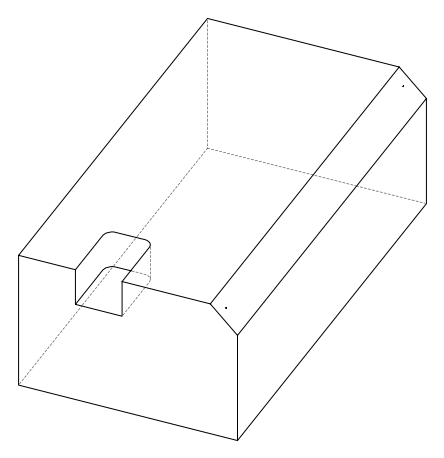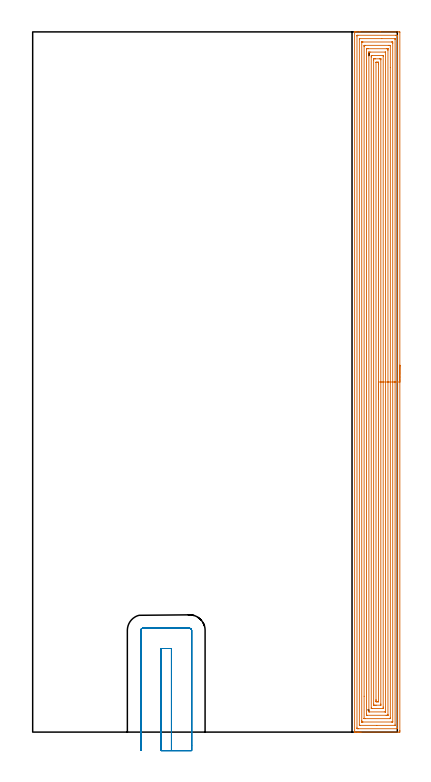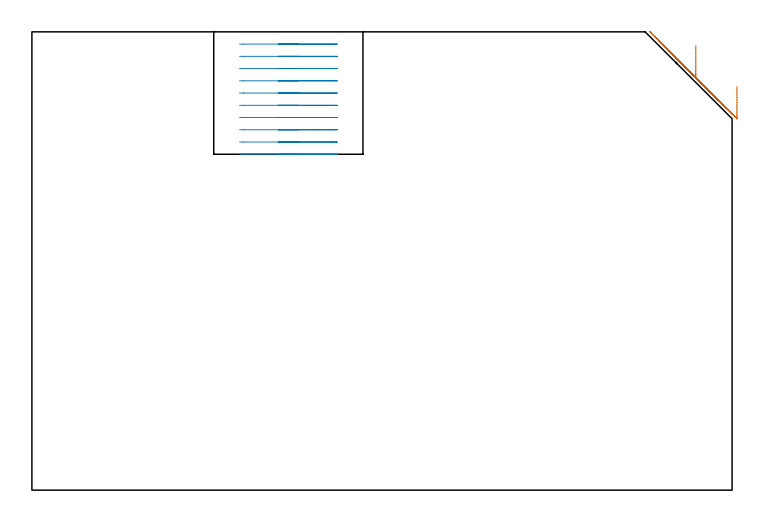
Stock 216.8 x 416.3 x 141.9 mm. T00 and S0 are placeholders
(PLAN: 2 operations, 1 tool changes, 40.7 min)
(1 AREA_MILL | FG_CHAMFER_SURFACE | UGT0205_001 | 33.66 min | 150602 mm3)
(2 MILL_SLOT | SLOT_PARTIAL_RECTANGULAR | NXT0201_012 | Follow Part, ap 4, ae 75% | 7.03 min | 120709 mm3)
(TOOL UGT0205_001 | Chamfer Mill 20 x 3 x 45 deg. | D20 FL50 Z2)
(TOOL NXT0201_012 | ENDMILL 16mm [2P460-1600-NA 1630] | D16 FL38 Z6)
(OP 1 AREA_MILL)
G17 G21 G94 G90
T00 M6
G54
G17 G0 G90 X218.3 Y218.15 S1061 M3
G43 Z151.9 H0
Z125.
G94 G1 Y218.112 Z124.128 F250.
Y217.998 Z123.264
Y217.809 Z122.412
Y217.547 Z121.58
Y217.213 Z120.774
Y216.81 Z120.
Y216.342 Z119.264
Y215.81 Z118.572
Y215.221 Z117.929
Y214.578 Z117.34
Y213.886 Z116.808
Y213.15 Z116.34
Y212.376 Z115.937
Y211.57 Z115.603
Y210.738 Z115.341
Y209.886 Z115.152
Y209.022 Z115.038
Y208.15 Z115.
Y0.94
X218.299 Y0.608 Z115.001
X218.294 Y0.054 Z115.004
X218.292 Y0.008 Z115.006
X217.742 Y0. Z115.556
X195.231 Z138.064
X194.626 Z138.669
X194.059 Z139.238
X193.736 Z139.56
X193.17 Z140.126
X192.847 Z140.448
X192.202 Z141.097
X191.805 Z141.494
X191.441 Z141.85
X191.402 Y0.009 Z141.888
X191.4 Y0.162 Z141.9
Y416.138
X191.403 Y416.291 Z141.888
X191.441 Y416.3 Z141.85
X191.805 Z141.494
X192.202 Z141.097
X192.847 Z140.448
X194.059 Z139.238
X194.626 Z138.669
X206.628 Z126.669
X217.742 Z115.556
X218.027 Y416.298 Z115.27
X218.292 Y416.29 Z115.006
X218.299 Y416.025 Z114.999
X218.3 Y208.15 Z115.
X216.886 Z116.414
X216.885 Y2.394 Z116.415
X216.884 Y2.362 Z116.416
X216.853 Y2.01 Z116.447
X216.354 Y2.001 Z116.946
X193.736 Y2. Z139.564
X193.238 Y2.001 Z140.062
X192.847 Y2.01 Z140.453
X192.816 Y2.394 Z140.484
X192.815 Y2.426 Z140.485
Y413.906
X192.816 Y413.938 Z140.484
X192.847 Y414.29 Z140.453
X193.346 Y414.299 Z139.954
X215.964 Y414.3 Z117.336
X216.462 Y414.299 Z116.838
X216.853 Y414.29 Z116.447
X216.884 Y413.906 Z116.416
X216.885 Y413.874 Z116.415
X216.886 Y208.15 Z116.414
X215.472 Z117.828
X215.471 Y4.179 Z117.829
X215.47 Y4.079 Z117.83
X215.468 Y4.03 Z117.832
X215.466 Y4.014 Z117.834
X215.43 Y4.01 Z117.87
X215.251 Y4.001 Z118.049
X204.584 Y4. Z128.716
X194.626 Z138.674
X194.447 Y4.002 Z138.853
X194.329 Y4.005 Z138.971
X194.24 Y4.01 Z139.06
X194.235 Y4.047 Z139.065
X194.232 Y4.179 Z139.068
X194.229 Y4.577 Z139.071
Y412.121
X194.23 Y412.221 Z139.07
X194.232 Y412.27 Z139.068
X194.234 Y412.286 Z139.066
X194.27 Y412.29 Z139.03
X194.449 Y412.299 Z138.851
X207.561 Y412.3 Z125.739
X215.074 Z118.226
X215.253 Y412.298 Z118.047
X215.371 Y412.295 Z117.929
X215.46 Y412.29 Z117.84
X215.465 Y412.253 Z117.835
X215.468 Y412.121 Z117.832
X215.471 Y411.723 Z117.829
X215.472 Y208.15 Z117.828
X214.057 Z119.243
Y6.093
X214.056 Y6.042 Z119.244
X214.053 Y6.015 Z119.247
X214.051 Y6.01 Z119.249
X214.042 Y6.007 Z119.258
X213.936 Y6.002 Z119.364
X213.723 Y6.001 Z119.577
X213.296 Y6. Z120.004
X196.368 Z136.932
X195.963 Y6.002 Z137.337
X195.761 Y6.006 Z137.539
X195.661 Y6.01 Z137.639
X195.649 Y6.016 Z137.651
X195.647 Y6.032 Z137.653
X195.645 Y6.069 Z137.655
X195.643 Y6.728 Z137.657
Y6.857
Y410.207
X195.644 Y410.258 Z137.656
X195.647 Y410.285 Z137.653
X195.65 Y410.29 Z137.65
X195.658 Y410.293 Z137.642
X195.764 Y410.298 Z137.536
X195.977 Y410.299 Z137.323
X196.404 Y410.3 Z136.896
X213.332 Z119.968
X213.737 Y410.298 Z119.563
X213.939 Y410.294 Z119.361
X214.039 Y410.29 Z119.261
X214.051 Y410.284 Z119.249
X214.053 Y410.268 Z119.247
X214.055 Y410.231 Z119.245
X214.057 Y409.572 Z119.243
Y409.443
Y208.15
X212.643 Z120.657
Y8.642
X212.642 Y8.406 Z120.658
X212.639 Y8.169 Z120.661
X212.636 Y8.02 Z120.664
X212.567 Y8.01 Z120.733
X212.407 Y8.005 Z120.893
X212.157 Y8.001 Z121.143
X197.932 Y8. Z135.368
X197.293 Y8.004 Z136.007
X197.08 Y8.008 Z136.22
X197.068 Y8.009 Z136.232
X197.064 Y8.038 Z136.236
X197.06 Y8.121 Z136.24
X197.058 Y8.247 Z136.242
X197.057 Y21.32 Z136.243
Y407.658
X197.058 Y407.894 Z136.242
X197.061 Y408.131 Z136.239
X197.064 Y408.28 Z136.236
X197.133 Y408.29 Z136.167
X197.293 Y408.295 Z136.007
X197.543 Y408.299 Z135.757
X211.768 Y408.3 Z121.532
X212.407 Y408.296 Z120.893
X212.62 Y408.292 Z120.68
X212.633 Y408.291 Z120.667
X212.636 Y408.262 Z120.664
X212.64 Y408.179 Z120.66
X212.642 Y408.053 Z120.658
X212.643 Y395.189 Z120.657
Y208.15
X211.229 Z122.071
X211.228 Y10.427 Z122.072
X211.226 Y10.126 Z122.074
X211.224 Y10.052 Z122.076
X211.222 Y10.021 Z122.078
X211.195 Y10.01 Z122.105
X211.051 Y10.004 Z122.249
X210.629 Y10.001 Z122.671
X210.166 Y10. Z123.134
X199.071 Y10.001 Z134.229
X198.604 Y10.003 Z134.696
X198.495 Y10.01 Z134.805
X198.478 Y10.017 Z134.822
X198.476 Y10.053 Z134.824
X198.473 Y10.135 Z134.827
X198.472 Y10.427 Z134.828
X198.471 Y11.03 Z134.829
X198.472 Y405.873 Z134.828
X198.474 Y406.174 Z134.826
X198.476 Y406.248 Z134.824
X198.478 Y406.279 Z134.822
X198.505 Y406.29 Z134.795
X198.649 Y406.296 Z134.651
X199.071 Y406.299 Z134.229
X199.534 Y406.3 Z133.766
X210.629 Y406.299 Z122.671
X211.096 Y406.297 Z122.204
X211.205 Y406.29 Z122.095
X211.222 Y406.283 Z122.078
X211.224 Y406.248 Z122.076
X211.227 Y406.165 Z122.073
X211.228 Y405.873 Z122.072
X211.229 Y405.27 Z122.071
Y208.15
X209.815 Z123.485
X209.814 Y12.139 Z123.486
X209.811 Y12.063 Z123.489
X209.808 Y12.02 Z123.492
X209.791 Y12.01 Z123.509
X209.74 Y12.007 Z123.56
X209.062 Y12. Z124.238
X200.171 Y12.001 Z133.129
X199.96 Y12.007 Z133.34
X199.896 Y12.01 Z133.404
X199.889 Y12.138 Z133.411
X199.887 Y12.213 Z133.413
X199.886 Y12.288 Z133.414
Y404.162
X199.889 Y404.237 Z133.411
X199.892 Y404.28 Z133.408
X199.909 Y404.29 Z133.391
X199.96 Y404.293 Z133.34
X200.638 Y404.3 Z132.662
X209.529 Y404.299 Z123.771
X209.74 Y404.293 Z123.56
X209.804 Y404.29 Z123.496
X209.811 Y404.162 Z123.489
X209.813 Y404.087 Z123.487
X209.814 Y404.013 Z123.486
X209.815 Y208.15 Z123.485
X208.4 Z124.9
Y14.891
X208.399 Y14.452 Z124.901
X208.393 Y14.02 Z124.907
X207.962 Y14. Z125.338
X201.738 Z131.562
X201.306 Y14.014 Z131.994
X201.303 Y14.147 Z131.997
X201.3 Y14.438 Z132.
Y401.409
X201.301 Y401.848 Z131.999
X201.307 Y402.28 Z131.993
X201.738 Y402.3 Z131.562
X207.962 Z125.338
X208.394 Y402.286 Z124.906
X208.397 Y402.153 Z124.903
X208.4 Y401.862 Z124.9
Y208.15
X206.986 Z126.314
Y16.676
X206.985 Y16.273 Z126.315
X206.982 Y16.072 Z126.318
X206.979 Y16.024 Z126.321
X206.976 Y16.01 Z126.324
X206.953 Y16.007 Z126.347
X206.855 Y16.002 Z126.445
X204.19 Y16. Z129.11
X203.516 Z129.784
X203.3 Z130.
X202.788 Y16.007 Z130.512
X202.729 Y16.01 Z130.571
X202.72 Y16.015 Z130.58
X202.718 Y16.03 Z130.582
X202.716 Y16.072 Z130.584
X202.714 Y16.244 Z130.586
Y16.589
Y399.624
X202.715 Y400.027 Z130.585
X202.718 Y400.228 Z130.582
X202.721 Y400.276 Z130.579
X202.724 Y400.29 Z130.576
X202.747 Y400.293 Z130.553
X202.845 Y400.298 Z130.455
X203.516 Y400.3 Z129.784
X203.732 Z129.568
X206.184 Z127.116
X206.4 Z126.9
X206.912 Y400.293 Z126.388
X206.971 Y400.29 Z126.329
X206.98 Y400.285 Z126.32
X206.982 Y400.27 Z126.318
X206.984 Y400.228 Z126.316
X206.986 Y400.056 Z126.314
Y399.711
Y208.15
X205.572 Z127.728
X205.571 Y18.183 Z127.729
X205.569 Y18.09 Z127.731
X205.565 Y18.024 Z127.735
X205.523 Y18.01 Z127.777
X205.295 Y18.005 Z128.005
X204.865 Y18. Z128.435
X204.405 Y18.002 Z128.895
X204.252 Y18.005 Z129.048
X204.137 Y18.01 Z129.163
X204.132 Y18.183 Z129.168
X204.129 Y18.461 Z129.171
X204.128 Y18.74 Z129.172
Y19.354
X204.129 Y398.117 Z129.171
X204.131 Y398.21 Z129.169
X204.135 Y398.276 Z129.165
X204.177 Y398.29 Z129.123
X204.405 Y398.295 Z128.895
X204.835 Y398.3 Z128.465
X205.295 Y398.298 Z128.005
X205.448 Y398.295 Z127.852
X205.563 Y398.29 Z127.737
X205.568 Y398.117 Z127.732
X205.571 Y397.839 Z127.729
X205.572 Y397.56 Z127.728
Y396.946
Y208.15
Y207.278 Z127.766
Y206.414 Z127.88
Y205.562 Z128.069
Y204.73 Z128.331
Y203.924 Z128.665
Y203.15 Z129.068
Y202.414 Z129.536
Y201.722 Z130.067
Y201.079 Z130.657
Y200.49 Z131.3
Y199.958 Z131.992
Y199.49 Z132.728
Y199.087 Z133.502
Y198.753 Z134.308
Y198.491 Z135.14
Y198.302 Z135.991
Y198.188 Z136.856
Y198.15 Z137.728
G0 Z151.9
M5
M2
(OP 2 MILL_SLOT)
G17 G21 G94 G90
T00 M6
G54
G17 G0 G90 X82.5 Y-11. S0 M3
G43 Z151.9 H1
Z138.11
G94 G1 Y-8. F250.
Y49.7 F500.
X76.3
Y-8.
Y-11. F250.
X94.5
Y-8.
Y60.5 F500.
G3 X93.3 Y61.7 R1.2
G1 X65.5
G3 X64.3 Y60.5 R1.2
G1 Y-8.
Y-11. F250.
G0 X82.5 Z134.32
G1 Y-8.
Y49.7 F500.
X76.3
Y-8.
Y-11. F250.
X94.5
Y-8.
Y60.5 F500.
G3 X93.3 Y61.7 R1.2
G1 X65.5
G3 X64.3 Y60.5 R1.2
G1 Y-8.
Y-11. F250.
G0 X82.5 Z130.53
G1 Y-8.
Y49.7 F500.
X76.3
Y-8.
Y-11. F250.
X94.5
Y-8.
Y60.5 F500.
G3 X93.3 Y61.7 R1.2
G1 X65.5
G3 X64.3 Y60.5 R1.2
G1 Y-8.
Y-11. F250.
G0 X82.5 Z126.74
G1 Y-8.
Y49.7 F500.
X76.3
Y-8.
Y-11. F250.
X94.5
Y-8.
Y60.5 F500.
G3 X93.3 Y61.7 R1.2
G1 X65.5
G3 X64.3 Y60.5 R1.2
G1 Y-8.
Y-11. F250.
G0 X82.5 Z122.95
G1 Y-8.
Y49.7 F500.
X76.3
Y-8.
Y-11. F250.
X94.5
Y-8.
Y60.5 F500.
G3 X93.3 Y61.7 R1.2
G1 X65.5
G3 X64.3 Y60.5 R1.2
G1 Y-8.
Y-11. F250.
G0 X82.5 Z119.16
G1 Y-8.
Y49.7 F500.
X76.3
Y-8.
Y-11. F250.
X94.5
Y-8.
Y60.5 F500.
G3 X93.3 Y61.7 R1.2
G1 X65.5
G3 X64.3 Y60.5 R1.2
G1 Y-8.
Y-11. F250.
G0 X82.5 Z115.37
G1 Y-8.
Y49.7 F500.
X76.3
Y-8.
Y-11. F250.
X94.5
Y-8.
Y60.5 F500.
G3 X93.3 Y61.7 R1.2
G1 X65.5
G3 X64.3 Y60.5 R1.2
G1 Y-8.
Y-11. F250.
G0 X82.5 Z111.58
G1 Y-8.
Y49.7 F500.
X76.3
Y-8.
Y-11. F250.
X94.5
Y-8.
Y60.5 F500.
G3 X93.3 Y61.7 R1.2
G1 X65.5
G3 X64.3 Y60.5 R1.2
G1 Y-8.
Y-11. F250.
G0 X82.5 Z107.79
G1 Y-8.
Y49.7 F500.
X76.3
Y-8.
Y-11. F250.
X94.5
Y-8.
Y60.5 F500.
G3 X93.3 Y61.7 R1.2
G1 X65.5
G3 X64.3 Y60.5 R1.2
G1 Y-8.
Y-11. F250.
G0 X82.5 Z104.
G1 Y-8.
Y49.7 F500.
X76.3
Y-8.
Y-11. F250.
X94.5
Y-8.
Y60.5 F500.
G3 X93.3 Y61.7 R1.2
G1 X65.5
G3 X64.3 Y60.5 R1.2
G1 Y-8.
Y-11. F250.
G0 Z151.9
M5
M2
